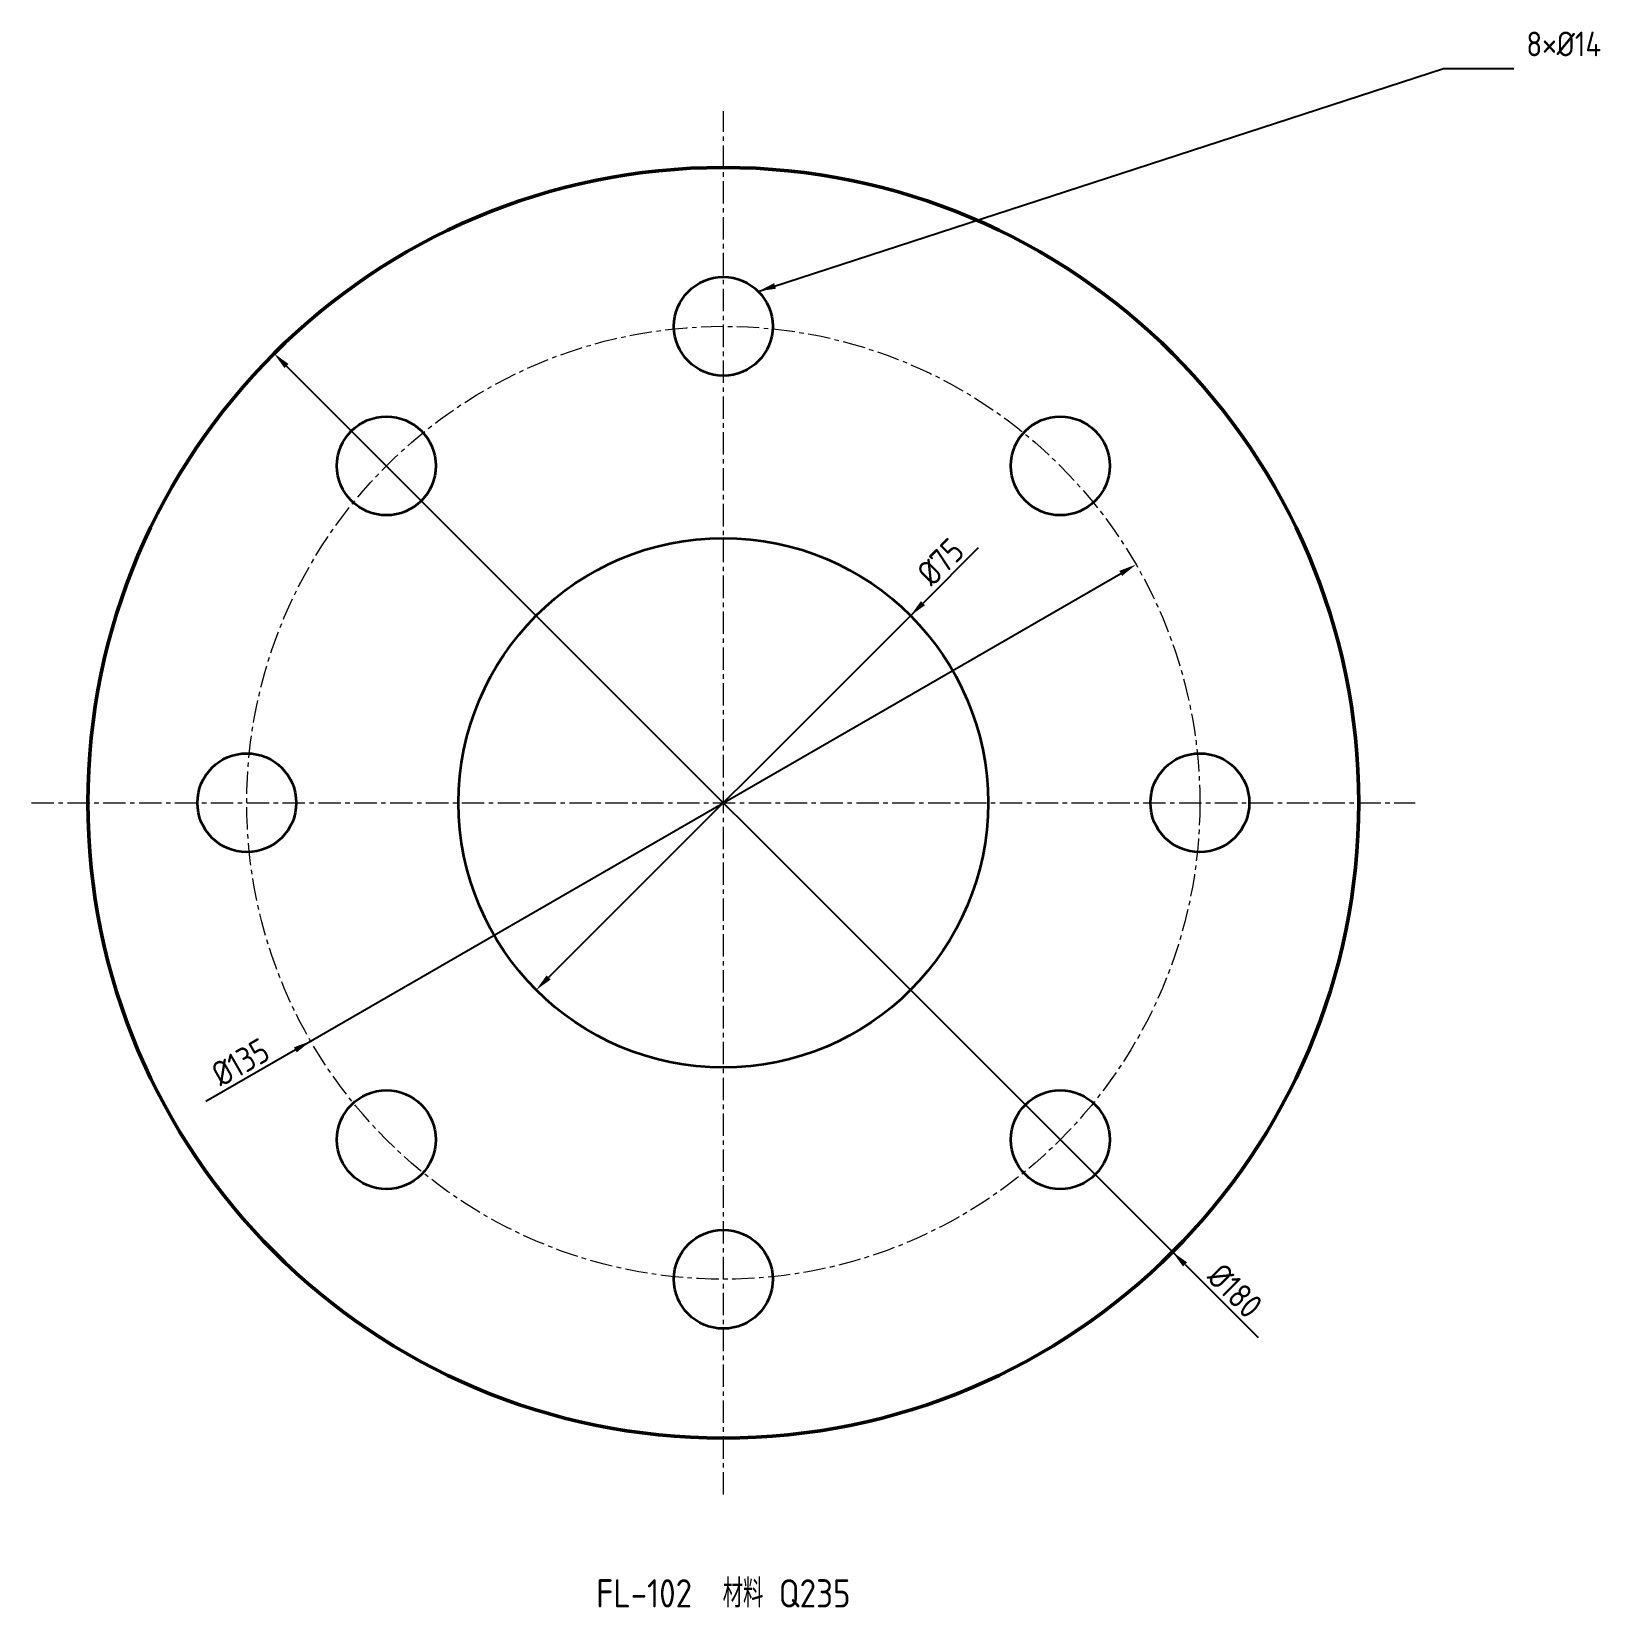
# Model space of a CAD drawing. Header units: millimetres. Extents: x -98 to 124, y -114 to 109.
import ezdxf
from ezdxf.enums import TextEntityAlignment as Align

# ---------------------------------------------------------------- set-up
doc = ezdxf.new("R2010")
doc.units = ezdxf.units.MM
doc.linetypes.add('CENTER', pattern=[5.08, 3.175, -0.635, 0.635, -0.635])
for name, color, linetype, lineweight in [('CENTER', 4, 'CENTER', 18), ('DIM', 2, 'Continuous', 18), ('HOLES', 7, 'Continuous', 35), ('OUTLINE', 7, 'Continuous', 50), ('TEXT', 7, 'Continuous', 25)]:
    doc.layers.add(name, color=color, linetype=linetype, lineweight=lineweight)
doc.styles.get("Standard").update_dxf_attribs({"font": 'gbenor.shx', "bigfont": 'gbcbig.shx'})
doc.dimstyles.new('AGENTCAD', dxfattribs={"dimtxt": 3.5, "dimasz": 2.5, "dimexe": 1.25, "dimexo": 0.625, "dimtad": 1, "dimdsep": 46, "dimtxsty": 'Standard', "dimcen": 2.5, "dimazin": 3, "dimtfac": 1, "dimtmove": 0, "dimatfit": 3})

msp = doc.modelspace()

# ---------------------------------------------------------------- linework, layer by layer
at = {"layer": 'CENTER', "linetype": 'CENTER'}
for p, q in [((0, -98), (0, 98)), ((-98, 0), (98, 0))]:
    msp.add_line(p, q, dxfattribs=at)
msp.add_circle((0, 0), 67.5, dxfattribs=at)
at = {"layer": 'HOLES'}
for centre, radius in [((0, 67.5), 7), ((-47.73, 47.73), 7), ((47.73, 47.73), 7), ((0, 0), 37.5), ((-67.5, 0), 7), ((67.5, 0), 7), ((-47.73, -47.73), 7), ((47.73, -47.73), 7), ((0, -67.5), 7)]:
    msp.add_circle(centre, radius, dxfattribs=at)
at = {"layer": 'OUTLINE'}
msp.add_circle((0, 0), 90, dxfattribs=at)

# ---------------------------------------------------------------- texts
at = {"layer": 'DIM', "insert": (113.75, 105.75), "char_height": 3.5, "attachment_point": 7}
msp.add_mtext('8×Ø14', dxfattribs=at)
at = {"layer": 'TEXT'}
msp.add_text('FL-102  材料 Q235', height=4, dxfattribs=at).set_placement((0, -112), align=Align.MIDDLE_CENTER)

# ---------------------------------------------------------------- dimensions: what is measured, and where the dimension line sits
at = {"layer": 'DIM'}
for p1, p2 in [((-63.64, 63.64), (63.64, -63.64)), ((-26.517, -26.517), (26.517, 26.517)), ((58.457, 33.75), (-58.457, -33.75))]:
    msp.add_diameter_dim_2p(p1=p1, p2=p2, dimstyle='AGENTCAD', override={"dimtxt": 3.5}, dxfattribs=at).render()

# ---------------------------------------------------------------- leaders
msp.add_leader([(4.95, 72.45), (102, 104), (112, 104)], dimstyle='AGENTCAD', dxfattribs=at)

doc.saveas('drawing.dxf')
